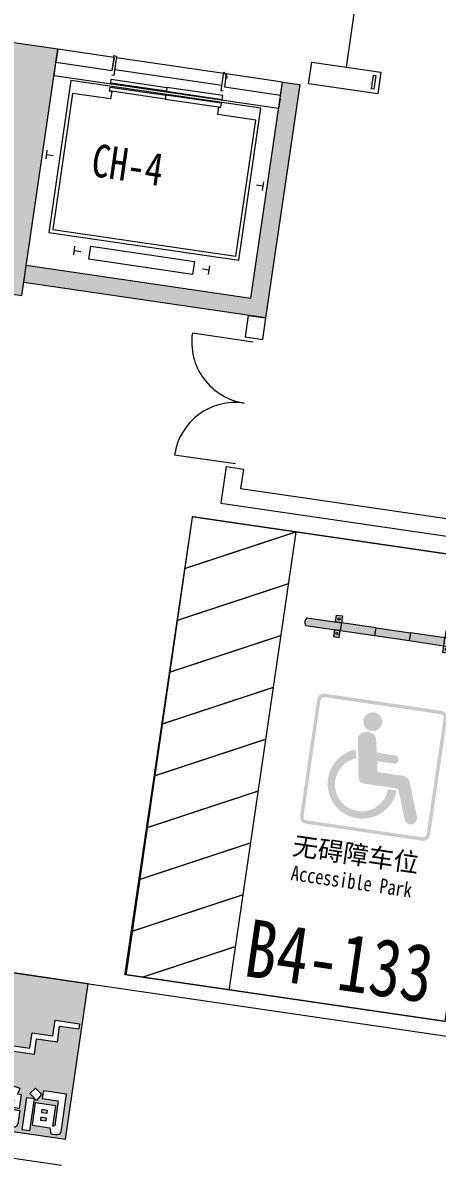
# Model space of a CAD drawing. Header units: inches. Extents: x -414268 to 632271, y -366004 to 318730.
# Drawn here: x -45879 to -41131, y 164548 to 177631 of the extents above; entities that cross this region are included whole.
import ezdxf
from ezdxf.enums import TextEntityAlignment as Align

# ---------------------------------------------------------------- set-up
doc = ezdxf.new("R2010")
doc.units = ezdxf.units.IN
doc.header["$LTSCALE"] = 1200
doc.header["$MEASUREMENT"] = 0
doc.layers.get('0').update_dxf_attribs({"linetype": 'CONTINUOUS', "lineweight": 0})
doc.layers.get('DEFPOINTS').update_dxf_attribs({"linetype": 'CONTINUOUS', "lineweight": 0})
for name, color, linetype, lineweight in [('-XBZ', 7, 'CONTINUOUS', 0), ('0--PAI--', 7, 'CONTINUOUS', 0), ('0--PAI--BLUE', 5, 'CONTINUOUS', 0), ('0--挡车架', 7, 'CONTINUOUS', 0), ('0--残疾人车位黄色网格线', 40, 'CONTINUOUS', 0), ('0--路缘线', 1, 'CONTINUOUS', 0), ('0－－车位', 4, 'CONTINUOUS', 0), ('0－－车位号码', 7, 'CONTINUOUS', 0), ('7', 7, 'CONTINUOUS', 0), ('COL-HATCH', 7, 'CONTINUOUS', 0), ('COLUMN', 7, 'CONTINUOUS', 0), ('ELEV-DOOR', 7, 'CONTINUOUS', 0), ('ELEV-EVTR', 7, 'CONTINUOUS', 0), ('JJ', 7, 'CONTINUOUS', 0), ('TEXT-EN', 7, 'CONTINUOUS', 0), ('WALL', 7, 'CONTINUOUS', 0), ('WINDOW', 7, 'CONTINUOUS', 0), ('WINDOW_TEXT', 7, 'CONTINUOUS', 0)]:
    doc.layers.add(name, color=color, linetype=linetype, lineweight=lineweight)
doc.styles.add('-黑体', font='simhei.ttf', dxfattribs={"width": 0.8})
doc.styles.add('SIMPLEX', font='SIMPLEX.SHX')
doc.styles.add('黑体', font='simhei.ttf')

# ---------------------------------------------------------------- blocks, each defined once
blk = doc.blocks.new('_DBLK1')
for p, q in [((-0.47, 0), (-0.47, -0.47)), ((0.4699999999999999, 0), (0.4699999999999999, -0.47))]:
    blk.add_line(p, q)
for centre, start, end in [((-0.47, 0), 270, 0), ((0.4699999999999999, 0), 180, 270)]:
    blk.add_arc(centre, 0.47, start, end)
at = {"layer": 'WINDOW_TEXT', "style": 'SIMPLEX', "flags": 9}
blk.add_attdef('A', text='', height=1, dxfattribs=at).set_placement((0, 1.5), align=Align.MIDDLE)
blk = doc.blocks.new('电梯1')
at = {"layer": 'ELEV-DOOR'}
for points in [[(1941.318539092588, 9.094947017729282e-13), (1941.318539092585, 644.9999999999663), (1986.318539092586, 644.9999999999663), (1986.318539092586, 9.094947017729282e-13)], [(2031.318539092588, 9.094947017729282e-13), (2031.318539092588, 644.9999999999663), (2076.318539092586, 644.9999999999663), (2076.318539092586, 9.094947017729282e-13)], [(1941.318539092588, 9.094947017729282e-13), (1941.318539092584, -645.0000000000427), (1986.318539092586, -645.0000000000427), (1986.318539092586, 9.094947017729282e-13)], [(2031.318539092588, 9.094947017729282e-13), (2031.318539092588, -645.0000000000427), (2076.318539092586, -645.0000000000427), (2076.318539092586, 9.094947017729282e-13)]]:
    blk.add_lwpolyline(points, close=True, dxfattribs=at)
at = {"layer": 'ELEV-EVTR', "color": 5}
for points in [[(1066.909269546251, 1252.999999999966), (1166.909269546274, 1252.999999999953)], [(1116.909269546262, 1252.999999999953), (1116.909269546265, 1177.999999999965)], [(24.99999999998772, 780.0000000000246), (124.9999999999541, 780.00000000001)], [(74.99999999999955, 780.00000000001), (74.99999999999955, 705.0000000000218)], [(24.99999999998772, -780.0000000000255), (124.9999999999541, -780.0000000000109)], [(74.99999999999955, -780.0000000000109), (74.99999999999955, -705.0000000000227)], [(1066.909269546251, -1252.999999999967), (1166.909269546274, -1252.999999999953)], [(1116.909269546263, -1252.999999999953), (1116.909269546266, -1177.999999999965)]]:
    blk.add_lwpolyline(points, dxfattribs=at)
at = {"layer": 'ELEV-EVTR', "color": 2}
blk.add_lwpolyline([(2137.500000000017, -1299.999999999999), (2021.350118039955, -1299.999999999999), (2021.686960145217, 1300.000000000001), (2137.500000000017, 1300.000000000001)], dxfattribs=at)
blk.add_lwpolyline([(237.5000000000005, 1100.000000000004), (237.5000000000014, -1100.000000000001), (1996.318539092588, -1100.000000000001), (1996.318539092584, 1100.000000000002), (237.5000000000005, 1100.000000000004)], close=True, dxfattribs=at)
at = {"layer": 'ELEV-EVTR'}
blk.add_lwpolyline([(1936.318539092586, 644.9999999999663), (1936.318539092586, 619.9999999999663), (1851.318539092585, 619.9999999999673), (1851.318539092585, 1060.000000000003), (277.5, 1060.000000000003), (277.5000000000005, -1060.000000000001), (1851.318539092585, -1060.000000000003), (1851.318539092585, -620.0000000000427), (1936.318539092585, -620.0000000000427), (1936.318539092585, -645.0000000000427)], dxfattribs=at)
blk.add_lwpolyline([(0, -600.0000000000027), (0, 600.0000000000027), (149.9999999999986, 600.0000000000027), (149.9999999999986, -600.0000000000009)], close=True, dxfattribs=at)
blk = doc.blocks.new('A$C10102D26')
at = {"layer": '0--残疾人车位黄色网格线'}
blk.add_lwpolyline([(-3605.339168935898, -54540.21906515182, 15, 30, 0), (1694.660831055546, -54540.21906511314, 15, 15, 0), (1694.660831055604, -53340.21906511311, 15, 15, 0), (-3605.339168944629, -53340.2190651518, 15, 15, 0)], format="xyseb", close=True, dxfattribs=at)
at = {"layer": '0--残疾人车位黄色网格线', "const_width": 15}
for points in [[(-3005.33916893584, -54540.21906514743), (-3605.339168944571, -53340.21906515174)], [(-2405.339168935781, -54540.21906514304), (-3005.339168944571, -53340.21906514736)], [(-1805.33916893584, -54540.21906513867), (-2405.339168944629, -53340.21906514298)], [(-1205.33916893584, -54540.21906513429), (-1805.339168944571, -53340.21906513861)], [(-605.3391689358978, -54540.21906512991), (-1205.339168944571, -53340.21906513423)], [(-5.339168935781345, -54540.21906512552), (-605.3391689445707, -53340.21906512985)], [(594.6608310641604, -54540.21906512115), (-5.339168944628909, -53340.21906512547)], [(1194.66083106416, -54540.21906511677), (594.6608310554293, -53340.21906512108)], [(1694.660831055546, -54340.21906509875), (1194.660831055429, -53340.2190651167)]]:
    blk.add_lwpolyline(points, dxfattribs=at)
blk = doc.blocks.new('A$C6E085F50')
at = {"layer": '-XBZ', "ltscale": 5}
h = blk.add_hatch(color=0, dxfattribs=at)
edge = h.paths.add_edge_path(flags=0)
edge.add_arc((-1035.849672221637, -53364.43917214778), 399.231944187569, 559.5371281121512, 806.9349294421521, ccw=False)
edge.add_line((-1412.095830732258, -53497.94937200347), (-1313.959879671107, -53476.31344633523))
edge.add_arc((-1025.365259020647, -53372.09741784415), 306.8351929994521, 559.855443456634, 807.963188277728)
edge.add_line((-1014.459850287007, -53065.45608383429), (-1014.502715693554, -52965.77834800439))
edge = h.paths.add_edge_path(flags=0)
edge.add_arc((-1517.562849579146, -53385.71758326215), 115.816334887954, 488.2306844138104, 600.8924572846221, ccw=False)
edge.add_arc((-1562.052542147867, -53329.24352862559), 43.92300006497508, 461.9463160464524, 488.23068437737277, ccw=False)
edge.add_line((-1571.144388501241, -53286.2718139219), (-1411.163509247184, -53252.42346531837))
edge.add_line((-1411.163509247126, -53252.42346531836), (-1411.163509248756, -53025.16413347047))
edge.add_arc((-1363.506137692078, -53049.81654769178), 53.65600237300711, 387.3518197875791, 512.648180213348, ccw=False)
edge.add_line((-1315.84876613575, -53025.16413346981), (-1315.848766134295, -53232.23135255578))
edge.add_line((-1315.848766134295, -53232.23135255546), (-1212.40682262578, -53219.18924361309))
edge.add_arc((-1215.15401085536, -53197.40024551366), 21.96149997946179, 637.1860168223311, 720.0000000651901)
edge.add_line((-1193.192510876048, -53197.40024548861), (-1193.192510878027, -52917.29639088987))
edge.add_arc((-1105.346510875155, -52917.29639090337), 87.84600000295045, 470.43748056541347, 539.9999999913427, ccw=False)
edge.add_line((-1136.021025556605, -52834.97996565569), (-746.4891299000592, -52689.82422277015))
edge.add_arc((-727.0230210605077, -52759.76982602276), 72.60383466274196, 291.30004885570565, 465.55207316711983, ccw=False)
edge.add_line((-700.6495311019826, -52827.41415937863), (-1025.986511920055, -52948.64821404354))
edge.add_arc((-1018.317883201118, -52969.22732030037), 21.96149996639157, 470.4374807362102, 540.00000016237)
edge.add_line((-1040.279383166868, -52969.2273203626), (-1040.27938316419, -53354.04329757462))
edge.add_arc((-1106.163883182162, -53354.04329755417), 65.88450001794845, 639.1930481759488, 719.9999999821753, ccw=False)
edge.add_line((-1095.638082227088, -53419.08155442564), (-1545.518190695031, -53491.89021678268))
edge.add_arc((-1552.535391370126, -53448.53137880874), 43.92300007676925, 600.8924573092828, 639.1930482122978, ccw=False)
edge = h.paths.add_edge_path(flags=0)
edge.add_arc((-1755.094627282, -53350.74591759952), 107.6041580994607, 450.0000000004032, 810.0000000004032)
edge = h.paths.add_edge_path()
edge.add_arc((-568.1596488987561, -53939.19838566692), 79.2, 630.0000000004032, 720.0000000004032)
edge.add_line((-488.9596488988027, -53939.19838566636), (-488.9596489082905, -52592.79838566636))
edge.add_arc((-568.159648908244, -52592.79838566692), 79.2, 720.0000000004032, 810.0000000004032)
edge.add_line((-568.1596489087678, -52513.59838566692), (-1914.559648908791, -52513.5983856764))
edge.add_arc((-1914.559648908267, -52592.7983856764), 79.2, 450.0000000004032, 540.0000000004032)
edge.add_line((-1993.759648908221, -52592.79838567696), (-1993.759648898733, -53939.19838567696))
edge.add_arc((-1914.559648898779, -53939.19838567639), 79.2, 540.0000000004032, 630.0000000004032)
edge.add_line((-1914.559648898197, -54018.3983856764), (-568.159648898174, -54018.39838566691))
edge = h.paths.add_edge_path(flags=16)
edge.add_arc((-1914.559648908267, -52592.7983856764), 39.6, 450.0000000004032, 540.0000000004032)
edge.add_line((-1954.159648908244, -52592.79838567667), (-1954.159648898756, -53939.19838567667))
edge.add_arc((-1914.559648898779, -53939.19838567639), 39.6, 540.0000000004032, 630.0000000004032)
edge.add_line((-1914.559648898488, -53978.79838567639), (-568.1596488984651, -53978.79838566691))
edge.add_arc((-568.1596488987561, -53939.19838566692), 39.6, 630.0000000004032, 720.0000000004032)
edge.add_line((-528.5596488987794, -53939.19838566664), (-528.5596489082673, -52592.79838566664))
edge.add_arc((-568.159648908244, -52592.79838566692), 39.6, 720.0000000004032, 810.0000000004032)
edge.add_line((-568.159648908535, -52553.19838566692), (-1914.559648908558, -52553.1983856764))
at = {"layer": '0--挡车架'}
h = blk.add_hatch(color=256, dxfattribs=at)
h.paths.add_polyline_path([(-2825.080378191022, -52270.65818637254, -0.395204356010846), (-2735.080378187471, -52270.6581863756), (-2735.080378184561, -52670.96817330625), (-2825.080378186598, -52670.96817330692), (-2825.080378187122, -52603.94310279172)])
h.paths.add_polyline_path([(-2735.08037817874, -53469.50598705723), (-2825.080378180777, -53469.50598705789), (-2825.080378183629, -53071.81038569463), (-2735.08037818165, -53071.81038569398)])
h.paths.add_polyline_path([(-2825.080378177867, -53870.34819944561), (-2735.08037817583, -53870.34819944495), (-2735.080378175364, -53937.37326996013), (-2735.080378172861, -54270.65818637561, -0.3952043560108137), (-2825.080378176412, -54270.65818637998)])
h = blk.add_hatch(color=256, dxfattribs=at)
h.paths.add_polyline_path([(-2735.080378184561, -52670.96817330625), (-2735.080378185085, -52603.94310279108), (-2655.68512457388, -52603.94310279049), (-2655.685124573414, -52670.96817330568)])
h.paths.add_polyline_path([(-2695.382751379162, -52649.59361528395, 1), (-2695.382751379337, -52625.31766081281, 1)], flags=16)
h.paths.add_polyline_path([(-2825.080378187122, -52603.94310279172), (-2825.080378186598, -52670.96817330692), (-2904.475631797803, -52670.9681733075), (-2904.475631798268, -52603.94310279231)])
h.paths.add_polyline_path([(-2864.778004992346, -52649.59361528519, 1), (-2864.77800499252, -52625.31766081403, 1)], flags=16)
h.paths.add_polyline_path([(-2655.685124564217, -53937.37326995956), (-2735.080378175364, -53937.37326996013), (-2735.08037817583, -53870.34819944495), (-2655.685124564625, -53870.34819944438)])
h.paths.add_polyline_path([(-2695.38275137014, -53891.72275746668, 1), (-2695.382751369907, -53915.99871193782, 1)], flags=16)
h.paths.add_polyline_path([(-2904.475631789013, -53870.34819944618), (-2825.080378177867, -53870.34819944561), (-2825.080378177343, -53937.37326996079), (-2904.475631788548, -53937.37326996138)])
h.paths.add_polyline_path([(-2864.778004983091, -53915.99871193907, 1), (-2864.778004983265, -53891.72275746792, 1)], flags=16)
h = blk.add_hatch(color=40, dxfattribs=at)
h.paths.add_polyline_path([(-2825.080378186598, -52670.96817330693), (-2825.080378183629, -53071.81038569463), (-2735.080378181648, -53071.81038569399), (-2735.08037818456, -52670.96817330625)])
h.paths.add_polyline_path([(-2825.080378180778, -53469.50598705789), (-2825.080378177867, -53870.3481994456), (-2735.08037817583, -53870.34819944495), (-2735.080378178739, -53469.50598705722)])
for p, q in [((-2825.080378186598, -52670.96817330692), (-2825.080378191022, -52270.65818637254)), ((-2735.080378184561, -52670.96817330625), (-2735.080378187471, -52270.6581863756)), ((-2825.080378180777, -53469.50598705789), (-2825.080378183629, -53071.81038569463)), ((-2735.08037817874, -53469.50598705723), (-2735.08037818165, -53071.81038569398)), ((-2825.080378176412, -54270.65818637998), (-2825.080378177867, -53870.34819944561)), ((-2735.080378172861, -54270.65818637561), (-2735.08037817583, -53870.34819944495))]:
    blk.add_line(p, q, dxfattribs=at)
for points in [[(-2825.080378186598, -52670.96817330692), (-2825.080378187122, -52603.94310279172), (-2904.475631798268, -52603.94310279231), (-2904.475631797803, -52670.9681733075)], [(-2735.080378184561, -52670.96817330625), (-2735.080378185085, -52603.94310279108), (-2655.68512457388, -52603.94310279049), (-2655.685124573414, -52670.96817330568)], [(-2825.080378177867, -53870.34819944561), (-2825.080378177343, -53937.37326996079), (-2904.475631788548, -53937.37326996138), (-2904.475631789013, -53870.34819944618)], [(-2735.08037817583, -53870.34819944495), (-2735.080378175364, -53937.37326996013), (-2655.685124564217, -53937.37326995956), (-2655.685124564625, -53870.34819944438)]]:
    blk.add_lwpolyline(points, close=True, dxfattribs=at)
at = {"layer": '0--挡车架', "color": 0}
for points in [[(-2735.080378184561, -52670.96817330625), (-2825.080378186598, -52670.96817330692), (-2825.080378183629, -53071.81038569463), (-2735.08037818165, -53071.81038569398)], [(-2735.08037817874, -53469.50598705723), (-2825.080378180777, -53469.50598705789), (-2825.080378177867, -53870.34819944561), (-2735.08037817583, -53870.34819944495)]]:
    blk.add_lwpolyline(points, close=True, dxfattribs=at)
at = {"layer": '0--挡车架'}
for centre in [(-2864.778004992462, -52637.45563804962), (-2695.38275137922, -52637.45563804837), (-2864.778004983207, -53903.86073470348), (-2695.382751370023, -53903.86073470226)]:
    blk.add_circle(centre, 12.13797723557582, dxfattribs=at)
for centre, start, end in [((-2780.080378190905, -52318.69865921868), 46.87170468003125, 133.1282953152548), ((-2780.080378176994, -54222.61771353319), 226.8717046847452, 313.1282953235427)]:
    blk.add_arc(centre, 65.82466886578737, start, end, dxfattribs=at)
at = {"layer": '0－－车位', "const_width": 15}
blk.add_lwpolyline([(1519.919621825218, -52035.01900736554), (1519.91962182516, -54535.01900736042), (-3780.080378174724, -54535.01900740423), (-3780.080378193001, -52035.01900740423)], close=True, dxfattribs=at)
at = {"style": '黑体'}
blk.add_text('无碍障车位', height=213.8400000000049, rotation=90.00000000041851, dxfattribs=at).set_placement((-117.0395433116937, -54051.44015120677))
at = {"style": '黑体', "width": 0.8}
blk.add_text('Accessible Park', height=171.0720000000039, rotation=90.00000000041851, dxfattribs=at).set_placement((174.757985831413, -54023.56807028569))
blk = doc.blocks.new('A$C345525A8')
at = {"layer": '0--PAI--BLUE'}
h = blk.add_hatch(color=256, dxfattribs=at)
h.paths.add_polyline_path([(2.405579289188609e-05, 700.0000090901085), (2.405579289188609e-05, 100.0000090901085), (600.0000240557929, 100.0000090901085), (600.0000240557929, 700.0000090901085)])
h.paths.add_polyline_path([(590.0000240557929, 544.0000090901049), (496.0000240557856, 544.0000090901049), (496.0000240557856, 484.0000090901049), (416.0000240557856, 484.0000090901049), (416.0000240557856, 424.0000090901049), (336.0000240557856, 424.0000090901049), (336.0000240557856, 364.0000090901049), (256.0000240557856, 364.0000090901049), (256.0000240557856, 304.0000090901049), (176.0000240557856, 304.0000090901049), (176.0000240557856, 244.0000090901049), (96.00002405578562, 244.0000090901049), (96.00002405578562, 184.0000090901049), (16.00002405578562, 184.0000090901049), (16.00002405578562, 110.0000090901085), (36.00002405578562, 110.0000090901085), (36.00002405578562, 164.0000090901049), (116.0000240557856, 164.0000090901049), (116.0000240557856, 224.0000090901049), (196.0000240557856, 224.0000090901049), (196.0000240557856, 284.0000090901049), (276.0000240557856, 284.0000090901049), (276.0000240557856, 344.0000090901049), (356.0000240557856, 344.0000090901049), (356.0000240557856, 404.0000090901049), (436.0000240557856, 404.0000090901049), (436.0000240557856, 464.0000090901049), (516.0000240557856, 464.0000090901049), (516.0000240557856, 524.0000090901049), (590.0000240557929, 524.0000090901049)], flags=16)
h.paths.add_polyline_path([(431.6730947455653, 236.7470913468824), (459.4488462519075, 236.7470913468824), (459.4488462519075, 112.1682407861699), (431.6730947455726, 112.1682407861699)], flags=16)
h.paths.add_polyline_path([(466.2837170414277, 134.8541948960592), (535.1656418067068, 134.8541948960592), (541.8066155525448, 112.1682407861699), (549.950291386871, 112.1682407861699), (559.5966693096634, 112.6045091344349), (567.3525510566396, 113.9133141792372), (573.2664108886966, 116.0946559205731), (577.2897745449445, 119.1485343584427), (579.4711162862804, 123.0264752319272), (579.9073846345418, 126.1773021916342), (579.9073846345418, 271.2122908599849), (490.0845791524407, 271.2122908599849), (490.0845791524407, 240.7704550031231), (552.1316331281996, 240.7704550031231), (552.1316331281996, 146.0032749073289), (549.3201259949274, 142.6585509039469), (545.975401991549, 142.6585509039469), (545.9754019915417, 221.2838021138596), (466.2837170414277, 221.2838021138596)], flags=16)
h.paths.add_polyline_path([(446.166898760217, 248.8171823156081), (439.8167705798842, 253.42223710287), (458.9641036427201, 276.2051397345967), (465.1688090402968, 271.5516106864161), (471.9552055688982, 266.3648647681257), (477.6751683572875, 261.90523276362), (482.280223144553, 258.1727146728881), (485.7218956697689, 255.2642590177747), (468.9498013919438, 230.4454374274719), (467.8833676517388, 231.3664483849243), (462.9874672989608, 235.5837090848363), (457.752247119759, 239.8979183065894), (452.177707114126, 244.30907605018)], flags=16)
h.paths.add_polyline_path([(300.3563219171774, 210.0862478416711), (301.3742813964636, 209.2621854060562), (305.833913400973, 205.2872960107343), (311.3599791456872, 199.9551273096913), (312.523361407737, 214.5943541070992), (342.4804546554078, 214.5943541070992), (342.4804546554078, 220.7505852437571), (314.3653833226417, 220.7505852437571), (314.3653833226417, 244.5999216156924), (325.1751435074766, 244.5999216156924), (322.3151621132856, 250.1259873604067), (318.8734895880625, 256.3306927579833), (315.189445758253, 262.7292951992349), (342.6258774381567, 276.2051397345967), (342.7228259599942, 276.0597169518405), (347.2309322254296, 267.7221440738467), (350.9149760552391, 260.7903247624927), (353.7749574494374, 255.1673104959373), (355.7624021470983, 250.9015755351065), (345.6312816151185, 244.5999216156924), (361.9186332837562, 244.5999216156924), (363.8576037204912, 249.8836160558167), (365.7480998963147, 256.0883214533933), (366.6691108537707, 259.2876226740154), (368.2687614640818, 265.9285964198607), (369.9168863353116, 273.8783752105046), (399.7285568002335, 267.7221440738467), (399.6800825393148, 267.479772769253), (398.1773804508412, 260.2086336314678), (396.5777298405301, 253.3252885810325), (394.8811307083815, 246.7327890961096), (394.2024910555192, 244.5999216156924), (408.8417178529198, 244.5999216156924), (408.8417178529198, 190.7934919960826), (370.25620616175, 190.7934919960826), (370.25620616175, 183.2799815537037), (412.1864418563055, 183.2799815537073), (412.1864418563055, 140.8165289890421), (411.7986477689556, 133.7392868949319), (410.2474714195632, 126.6135705399029), (407.4359642862837, 121.3783503606974), (403.412600630043, 118.0821006182341), (398.2258547117526, 116.6763470515943), (378.0605621696304, 116.6763470515943), (370.25620616175, 141.1558488154697), (370.25620616175, 110.8594357413676), (342.4804546554078, 110.8594357413676), (342.4804546554078, 136.6477425500452), (339.8143703048845, 133.351492807582), (337.6330285635486, 130.9762540225711), (333.0279737762903, 126.4196734962279), (327.7442793361624, 121.8630929698811), (321.878893765017, 117.3549867044567), (315.3348685410092, 112.8468804390286), (300.3563219171774, 128.1647468892952), (300.3563219171774, 110.8594357413676), (272.5805704108352, 110.8594357413676), (272.5805704108352, 156.6676123094112), (271.9504050188916, 155.5042300473688), (268.6056810155133, 149.396473171626), (265.0670599684527, 142.9978707303781), (253.2878145652503, 174.3122432837699), (255.7600018720914, 178.4325554618481), (259.5409942237384, 185.0735292076934), (262.8857182271167, 191.4236573880262), (265.7941738822337, 197.4829400028466), (268.2663611890821, 203.2998513130733), (269.8175375384744, 207.2747407083953), (272.0958278016478, 214.1096114979118), (259.1047258754697, 214.1096114979118), (259.1047258754697, 243.2426423099714), (272.5805704108352, 243.2426423099714), (272.5805704108352, 274.7509119070382), (300.3563219171774, 274.7509119070382), (300.3563219171774, 243.2426423099714), (310.3420196663938, 243.2426423099714), (310.3420196663938, 214.1096114979118), (300.3563219171701, 214.1096114979118)], flags=16)
h.paths.add_polyline_path([(495.3682735925686, 187.9819848628067), (516.8423711794894, 187.9819848628067), (516.8423711794894, 198.7917450476452), (495.3682735925686, 198.7917450476452)], flags=0)
h.paths.add_polyline_path([(495.3682735925686, 158.6550570070722), (516.8423711794894, 158.6550570070722), (516.8423711794894, 169.4648171919143), (495.3682735925686, 169.4648171919143)], flags=0)
h.paths.add_polyline_path([(383.7320506971009, 220.7505852437571), (370.25620616175, 220.7505852437571), (370.25620616175, 214.5943541070992), (383.7320506971082, 214.5943541070992)], flags=0)
h.paths.add_polyline_path([(384.4106903499633, 152.304928826743), (384.4106903499633, 159.4791194426907), (370.25620616175, 159.4791194426907), (370.25620616175, 145.3246352544666), (377.4303967776941, 145.3246352544666), (382.1808743477159, 146.6819145601876)], flags=0)
h.paths.add_polyline_path([(335.1608412567002, 183.2799815537073), (342.4804546554078, 183.2799815537073), (342.4804546554078, 190.7934919960826), (335.7910066486511, 190.7934919960826)], flags=0)
h.paths.add_polyline_path([(308.4999977514963, 159.4791194426907), (310.0026998399699, 181.7772794652301), (305.0098509653544, 168.7861775390556), (304.5251083561743, 169.4648171919143), (300.3563219171774, 175.1363057193848), (300.3563219171774, 139.847043770671), (305.4945935745418, 142.9493964694593), (311.9901445376308, 147.2151314302937), (317.4192617605077, 151.1415465646969), (321.8304195040982, 154.8255903945064), (326.338525769519, 159.4791194426907)], flags=0)
edge = h.paths.add_edge_path(flags=16)
edge.add_line((158.7598999313486, 404.2981192661282), (158.7598999313486, 278.7236530746231))
edge.add_arc((140.6158999313411, 278.7236530746231), 18.14400000000387, -180, 0, ccw=False)
edge.add_line((122.4718999313336, 278.7236530746231), (122.4718999313336, 441.2037816170305))
edge.add_arc((113.4718999313336, 441.2037816170305), 9, 359.9999999999971, 404.9999999999749)
edge.add_line((119.8358609620191, 447.5677426477087), (111.225653560643, 456.1779500490811))
edge.add_arc((117.5896145913284, 462.541911079752), 8.999999999997097, 179.9999999999645, 224.9999999999555, ccw=False)
edge.add_line((108.5896145913284, 462.5419110797593), (108.5896145913284, 531.6818303194341))
edge.add_arc((151.8187572613388, 531.6818303194304), 43.22914267000306, -5.5138116294983774e-12, 179.9999999999956, ccw=False)
edge.add_line((195.0478999313345, 531.6818303194268), (195.0478999313345, 509.8407526930168))
edge.add_arc((213.0478999313054, 509.8407526931078), 17.99999999996362, 180.0000000002891, 223.7430230016594)
edge.add_arc((278.242311893955, 572.2356126503437), 108.2409546726554, 223.7430230013552, 251.0649638547712)
edge.add_arc((240.5128038934417, 457.2642605388428), 12.85450880957776, -80.86321042777348, 78.30440369579571, ccw=False)
edge.add_arc((262.822028152812, 560.0014307051206), 117.1944986343046, 236.3285316040484, 260.0409935117252, ccw=False)
edge.add_arc((196.8478999313083, 460.9706016131749), 1.79999999998124, 56.3285316037433, 179.9999999997503)
edge.add_line((195.04789993132, 460.9706016131859), (195.0478999313273, 434.9401547012421))
edge.add_arc((213.0478999313345, 434.9401547012385), 18, 179.9999999999874, 220.7429166670534)
edge.add_line((199.4102777338267, 423.1921650520198), (226.0638219926914, 392.2514698624618))
edge.add_arc((213.335899931335, 379.5235478011055), 17.99999999999999, -1.1311840353300795e-11, 44.99999999999028, ccw=False)
edge.add_line((231.335899931335, 379.5235478011018), (231.335899931335, 333.977766748445))
edge.add_arc((213.1918999313348, 333.9777667484414), 18.14399999999659, -179.99999999999466, 5.115907697472721e-12, ccw=False)
edge.add_line((195.0478999313345, 333.9777667484414), (195.0478999313127, 364.8998595557241))
edge.add_arc((177.04789993132, 364.8998595557059), 18, 4.99389492385525e-11, 45.0000000000233)
edge.add_line((189.7758219926691, 377.6277816170696), (161.8326921374755, 405.5709114722631))
edge.add_arc((160.5598999313443, 404.2981192661282), 1.799999999996751, 45.0000000000998, 180.0000000000109)
edge = h.paths.add_edge_path(flags=16)
edge.add_arc((151.8187572613388, 620.1989729894267), 36.2879999999912, 0, 360)
at = {"layer": '0--PAI--'}
for p, q in [((590.0000240557929, 544.0000090901049), (590.0000240557929, 524.0000090901049)), ((16.00002405578562, 110.0000090901085), (36.00002405578562, 110.0000090901085))]:
    blk.add_line(p, q, dxfattribs=at)
for points in [[(2.405579289188609e-05, 700.0000090901085), (2.405579289188609e-05, 100.0000090901085), (600.0000240557929, 100.0000090901085), (600.0000240557929, 700.0000090901085)], [(300.3563219171774, 210.0862478416711), (301.3742813964636, 209.2621854060562), (305.833913400973, 205.2872960107343), (311.3599791456872, 199.9551273096913), (312.523361407737, 214.5943541070992), (342.4804546554078, 214.5943541070992), (342.4804546554078, 220.7505852437571), (314.3653833226417, 220.7505852437571), (314.3653833226417, 244.5999216156924), (325.1751435074766, 244.5999216156924), (322.3151621132856, 250.1259873604067), (318.8734895880625, 256.3306927579833), (315.189445758253, 262.7292951992349), (342.6258774381567, 276.2051397345967), (342.7228259599942, 276.0597169518405), (347.2309322254296, 267.7221440738467), (350.9149760552391, 260.7903247624927), (353.7749574494374, 255.1673104959373), (355.7624021470983, 250.9015755351065), (345.6312816151185, 244.5999216156924), (361.9186332837562, 244.5999216156924), (363.8576037204912, 249.8836160558167), (365.7480998963147, 256.0883214533933), (366.6691108537707, 259.2876226740154), (368.2687614640818, 265.9285964198607), (369.9168863353116, 273.8783752105046), (399.7285568002335, 267.7221440738467), (399.6800825393148, 267.479772769253), (398.1773804508412, 260.2086336314678), (396.5777298405301, 253.3252885810325), (394.8811307083815, 246.7327890961096), (394.2024910555192, 244.5999216156924), (408.8417178529198, 244.5999216156924), (408.8417178529198, 190.7934919960826), (370.25620616175, 190.7934919960826), (370.25620616175, 183.2799815537037), (412.1864418563055, 183.2799815537073), (412.1864418563055, 140.8165289890421), (411.7986477689556, 133.7392868949319), (410.2474714195632, 126.6135705399029), (407.4359642862837, 121.3783503606974), (403.412600630043, 118.0821006182341), (398.2258547117526, 116.6763470515943), (378.0605621696304, 116.6763470515943), (370.25620616175, 141.1558488154697), (370.25620616175, 110.8594357413676), (342.4804546554078, 110.8594357413676), (342.4804546554078, 136.6477425500452), (339.8143703048845, 133.351492807582), (337.6330285635486, 130.9762540225711), (333.0279737762903, 126.4196734962279), (327.7442793361624, 121.8630929698811), (321.878893765017, 117.3549867044567), (315.3348685410092, 112.8468804390286), (300.3563219171774, 128.1647468892952), (300.3563219171774, 110.8594357413676), (272.5805704108352, 110.8594357413676), (272.5805704108352, 156.6676123094112), (271.9504050188916, 155.5042300473688), (268.6056810155133, 149.396473171626), (265.0670599684527, 142.9978707303781), (253.2878145652503, 174.3122432837699), (255.7600018720914, 178.4325554618481), (259.5409942237384, 185.0735292076934), (262.8857182271167, 191.4236573880262), (265.7941738822337, 197.4829400028466), (268.2663611890821, 203.2998513130733), (269.8175375384744, 207.2747407083953), (272.0958278016478, 214.1096114979118), (259.1047258754697, 214.1096114979118), (259.1047258754697, 243.2426423099714), (272.5805704108352, 243.2426423099714), (272.5805704108352, 274.7509119070382), (300.3563219171774, 274.7509119070382), (300.3563219171774, 243.2426423099714), (310.3420196663938, 243.2426423099714), (310.3420196663938, 214.1096114979118), (300.3563219171701, 214.1096114979118)], [(446.166898760217, 248.8171823156081), (439.8167705798842, 253.42223710287), (458.9641036427201, 276.2051397345967), (465.1688090402968, 271.5516106864161), (471.9552055688982, 266.3648647681257), (477.6751683572875, 261.90523276362), (482.280223144553, 258.1727146728881), (485.7218956697689, 255.2642590177747), (468.9498013919438, 230.4454374274719), (467.8833676517388, 231.3664483849243), (462.9874672989608, 235.5837090848363), (457.752247119759, 239.8979183065894), (452.177707114126, 244.30907605018)], [(466.2837170414277, 134.8541948960592), (535.1656418067068, 134.8541948960592), (541.8066155525448, 112.1682407861699), (549.950291386871, 112.1682407861699), (559.5966693096634, 112.6045091344349), (567.3525510566396, 113.9133141792372), (573.2664108886966, 116.0946559205731), (577.2897745449445, 119.1485343584427), (579.4711162862804, 123.0264752319272), (579.9073846345418, 126.1773021916342), (579.9073846345418, 271.2122908599849), (490.0845791524407, 271.2122908599849), (490.0845791524407, 240.7704550031231), (552.1316331281996, 240.7704550031231), (552.1316331281996, 146.0032749073289), (549.3201259949274, 142.6585509039469), (545.975401991549, 142.6585509039469), (545.9754019915417, 221.2838021138596), (466.2837170414277, 221.2838021138596)], [(383.7320506971009, 220.7505852437571), (370.25620616175, 220.7505852437571), (370.25620616175, 214.5943541070992), (383.7320506971082, 214.5943541070992)], [(431.6730947455653, 236.7470913468824), (459.4488462519075, 236.7470913468824), (459.4488462519075, 112.1682407861699), (431.6730947455726, 112.1682407861699)], [(308.4999977514963, 159.4791194426907), (310.0026998399699, 181.7772794652301), (305.0098509653544, 168.7861775390556), (304.5251083561743, 169.4648171919143), (300.3563219171774, 175.1363057193848), (300.3563219171774, 139.847043770671), (305.4945935745418, 142.9493964694593), (311.9901445376308, 147.2151314302937), (317.4192617605077, 151.1415465646969), (321.8304195040982, 154.8255903945064), (326.338525769519, 159.4791194426907)], [(335.1608412567002, 183.2799815537073), (342.4804546554078, 183.2799815537073), (342.4804546554078, 190.7934919960826), (335.7910066486511, 190.7934919960826)], [(495.3682735925686, 187.9819848628067), (516.8423711794894, 187.9819848628067), (516.8423711794894, 198.7917450476452), (495.3682735925686, 198.7917450476452)], [(384.4106903499633, 152.304928826743), (384.4106903499633, 159.4791194426907), (370.25620616175, 159.4791194426907), (370.25620616175, 145.3246352544666), (377.4303967776941, 145.3246352544666), (382.1808743477159, 146.6819145601876)], [(495.3682735925686, 158.6550570070722), (516.8423711794894, 158.6550570070722), (516.8423711794894, 169.4648171919143), (495.3682735925686, 169.4648171919143)]]:
    blk.add_lwpolyline(points, close=True, dxfattribs=at)
blk.add_lwpolyline([(158.7598999313486, 404.2981192661282), (158.7598999313486, 278.7236530746231, -0.9999999999999999), (122.4718999313336, 278.7236530746231), (122.4718999313336, 441.2037816170305, 0.1989123673795435), (119.8358609620191, 447.5677426477087), (111.225653560643, 456.1779500490811, -0.1989123673795669), (108.5896145913284, 462.5419110797593), (108.5896145913284, 531.6818303194341, -1.00000000000001), (195.0478999313345, 531.6818303194268), (195.0478999313418, 509.8407526930168, 0.1932169226587883), (200.0438329910248, 497.3951011227182, 0.1197824476978169), (243.1185675033412, 469.8518890980595, -0.8329292141941118), (242.5539977271983, 444.5728490937508, -0.1038359205590681), (197.8458740575152, 462.4686161803111, 0.5989112694497052), (195.04789993132, 460.9706016131859), (195.0478999313345, 434.9401547012421, 0.1796712742229802), (199.4102777338267, 423.1921650520198), (226.0638219926914, 392.2514698624618, -0.1989123673796645), (231.335899931335, 379.5235478011018), (231.335899931335, 333.977766748445, -0.9999999999999999), (195.0478999313345, 333.9777667484414), (195.04789993132, 364.8998595557241, 0.198912367379534), (189.7758219926691, 377.6277816170696), (161.8326921374755, 405.5709114722631, 0.6681786379189388)], format="xyb", close=True, dxfattribs=at)
for points in [[(16.00002405578562, 110.0000090901085), (16.00002405578562, 184.0000090901049), (96.00002405578562, 184.0000090901049), (96.00002405578562, 244.0000090901049), (176.0000240557856, 244.0000090901049), (176.0000240557856, 304.0000090901049), (256.0000240557856, 304.0000090901049), (256.0000240557856, 364.0000090901049), (336.0000240557856, 364.0000090901049), (336.0000240557856, 424.0000090901049), (416.0000240557856, 424.0000090901049), (416.0000240557856, 484.0000090901049), (496.0000240557856, 484.0000090901049), (496.0000240557856, 544.0000090901049), (590.0000240557929, 544.0000090901049)], [(36.00002405578562, 110.0000090901085), (36.00002405578562, 164.0000090901049), (116.0000240557856, 164.0000090901049), (116.0000240557856, 224.0000090901049), (196.0000240557856, 224.0000090901049), (196.0000240557856, 284.0000090901049), (276.0000240557856, 284.0000090901049), (276.0000240557856, 344.0000090901049), (356.0000240557856, 344.0000090901049), (356.0000240557856, 404.0000090901049), (436.0000240557856, 404.0000090901049), (436.0000240557856, 464.0000090901049), (516.0000240557856, 464.0000090901049), (516.0000240557856, 524.0000090901049), (590.0000240557929, 524.0000090901049)]]:
    blk.add_lwpolyline(points, dxfattribs=at)
blk.add_circle((151.8187572613388, 620.1989729894267), 36.2879999999912, dxfattribs=at)
at = {"layer": '7'}
blk.add_lwpolyline([(2.405579289188609e-05, 9.09010850591585e-06), (600.0000240557929, 9.09010850591585e-06)], dxfattribs=at)

msp = doc.modelspace()

# ---------------------------------------------------------------- hatches: boundary and pattern name
at = {"layer": 'COL-HATCH'}
for points in [[(-45477.0542535173, 177328.8742662418), (-46169.68592947704, 177430.1726445963), (-46531.46585217171, 174956.4880875973), (-52369.40878672845, 175810.2956345555), (-55040.94072824798, 176201.0110216668), (-55091.5899174253, 175854.6951836869), (-53063.21596072544, 175558.0425764761), (-53063.19670610665, 175558.1742306951), (-52568.45979470684, 175485.8182461563), (-52420.03872128692, 175464.1114507946), (-52420.05797590571, 175463.9797965756), (-50061.30068664852, 175119.0081520106), (-50061.28143202973, 175119.1398062297), (-49946.35416430898, 175102.331528103), (-49797.933090868, 175080.6247327383), (-49797.95234548679, 175080.4930785193), (-45889.48336538917, 174508.873871263)], [(-43097.24986618909, 174252.101431265), (-45867.77657002746, 174657.2949446829), (-45838.83417621203, 174855.1897092428), (-43266.2022369334, 174478.9385896405), (-42904.42231423891, 176952.6231466393), (-42706.52754967893, 176923.6807528237)], [(-43097.24986618909, 174252.101431265), (-45867.77657002746, 174657.2949446829), (-45838.83417621203, 174855.1897092428), (-43266.2022369334, 174478.9385896405), (-42904.42231423891, 176952.6231466393), (-42706.52754967893, 176923.6807528237)]]:
    msp.add_hatch(color=256, dxfattribs=at).paths.add_polyline_path(points)

# ---------------------------------------------------------------- linework, layer by layer
for p, q in [((-44504.67792112369, 166701.8398669176), (-43317.30933376978, 166528.1855040248)), ((-44504.67792112759, 166701.8398669157), (-43317.30933377007, 166528.1855040225))]:
    msp.add_line(p, q)
at = {"layer": '0--路缘线'}
msp.add_line((-49917.69324419665, 167326.1979351188), (-36711.79088086804, 165394.8157293336), dxfattribs=at)
at = {"layer": 'COLUMN'}
for points in [[(-55040.9407282481, 176201.0110216667), (-55091.5899174253, 175854.6951836869), (-45889.48336538917, 174508.873871263), (-45477.0542535173, 177328.8742662418), (-46169.68592947704, 177430.1726445963), (-46531.46585217165, 174956.4880875974), (-55040.94072824804, 176201.0110216668)], [(-43097.24986618909, 174252.101431265), (-45867.77657002746, 174657.2949446829), (-45838.83417621203, 174855.1897092428), (-43266.2022369334, 174478.9385896405), (-42904.42231423891, 176952.6231466393), (-42706.52754967893, 176923.6807528237), (-43097.24986618909, 174252.101431265)]]:
    msp.add_lwpolyline(points, dxfattribs=at)
at = {"layer": 'DEFPOINTS'}
msp.add_line((-44833.89626869769, 177234.8114863415), (-44854.15594436863, 177096.2851511496), dxfattribs=at)
at = {"layer": 'ELEV-DOOR', "color": 5}
for points in [[(-44858.06226493354, 177035.0241372956), (-44833.32541936351, 177031.4063380687), (-44801.76508032193, 177247.2014068478), (-44841.34403323394, 177252.989885611), (-44843.79100692563, 177236.2586060323)], [(-43581.64103352214, 176848.3456971852), (-43606.37787909206, 176851.9634964122), (-43574.81754005048, 177067.7585651914), (-43542.48349653778, 177012.4327313297), (-43544.93047022953, 176995.701451751)]]:
    msp.add_lwpolyline(points, dxfattribs=at)
at = {"layer": 'ELEV-EVTR'}
for p, q in [((-43577.26451374224, 177051.0272856127), (-44804.21205401368, 177230.4701272692)), ((-43597.52418941312, 176912.5009504207), (-44824.47172968456, 177091.9437920772))]:
    msp.add_line(p, q, dxfattribs=at)
at = {"layer": 'JJ'}
msp.add_line((-42171.99484756158, 177123.4300647519), (-42059.8430715272, 177890.2722774217), dxfattribs=at)
for points in [[(-42603.96236895019, 176933.946396681), (-42567.78437668091, 177181.314852381), (-41776.20531844144, 177065.5452771201), (-41812.38331071002, 176818.17682142)], [(-41885.21418872679, 176875.403711216), (-41862.37430143915, 177031.5723455798), (-41835.87432460353, 177027.6966858705), (-41858.71421189111, 176871.5280515067)]]:
    msp.add_lwpolyline(points, close=True, dxfattribs=at)
at = {"layer": 'WALL'}
for p, q in [((-43295.14462720643, 174281.0438245625), (-43331.32261947583, 174033.6753688626)), ((-43295.14462720643, 174281.0438245625), (-43097.24986264639, 174252.1014307469)), ((-43097.24986264639, 174252.1014307469), (-43133.42785491585, 174004.732975047)), ((-43331.32261947583, 174033.6753688626), (-43133.42785491585, 174004.732975047)), ((-43548.3905730925, 172549.4646346632), (-43609.81470561615, 172129.4746945937)), ((-43548.3905730925, 172549.4646346632), (-43350.49580853258, 172520.5222408476)), ((-43350.49580853258, 172520.5222408476), (-43382.97754724068, 172298.4270653381)), ((-43382.97754724068, 172298.4270653381), (-34774.55529242684, 171039.4329348801)), ((-43609.81470561615, 172129.4746945937), (-36220.9489935108, 171048.842461773))]:
    msp.add_line(p, q, dxfattribs=at)
for points in [[(-45498.76104887913, 177180.4531928214), (-44855.60306405986, 177086.3904129209), (-44833.89626869815, 177234.811486341), (-45477.05425351742, 177328.8742662415)], [(-43569.28709441988, 176898.2648531197), (-42926.12910960062, 176804.2020732191), (-42904.42231423891, 176952.6231466393), (-43547.58029905823, 177046.6859265398)], [(-43351.62400384212, 174248.8784883392), (-43351.62400384212, 174248.8784883392)]]:
    msp.add_lwpolyline(points, close=True, dxfattribs=at)

# ---------------------------------------------------------------- block references
at = {"rotation": 261.6793996840337}
for name, p in [('A$C10102D26', (9508.78407131153, 160514.9822972206)), ('A$C6E085F50', (10665.72019666346, 160169.1785925129))]:
    msp.add_blockref(name, p, dxfattribs=at)
at = {"layer": '7', "xscale": 2.99999999999317, "yscale": 3, "zscale": 3, "rotation": 351.6793996836047}
msp.add_blockref('A$C345525A8', (-47215.93843995227, 164808.7222559995), dxfattribs=at)
at = {"layer": 'COL-HATCH', "rotation": 81.67939968403367}
msp.add_blockref('电梯1', (-44527.55539190653, 174837.7483838751), dxfattribs=at)
at = {"layer": 'WINDOW', "xscale": 1499.999999999998, "yscale": 1500.000000000002, "zscale": 1500, "rotation": 261.6793996836108}
msp.add_blockref('_DBLK1', (-43340.90921400423, 173277.0988048551), dxfattribs=at)

# ---------------------------------------------------------------- texts
at = {"layer": '0－－车位号码', "style": '-黑体', "width": 0.8}
msp.add_text('B4-133', height=660, rotation=351.67939968401, dxfattribs=at).set_placement((-43364.42578885821, 166717.6170472656))
at = {"layer": 'TEXT-EN', "style": '-黑体', "width": 0.8}
msp.add_text('CH-4', height=375, rotation=351.6793996837307, dxfattribs=at).set_placement((-45108.15623532177, 175878.7581524329))

doc.saveas('drawing.dxf')
